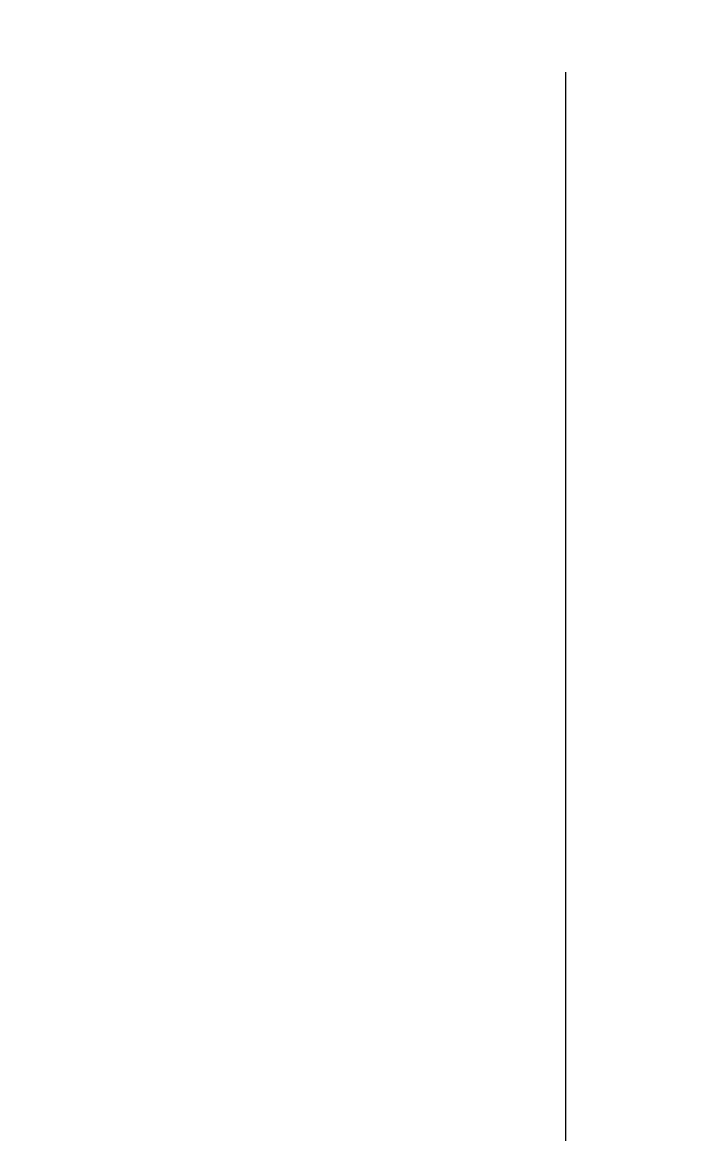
# Model space of a CAD drawing. Header units: inches. Extents: x 4 to 844, y 19 to 530.
# Drawn here: x 526.6 to 557.7, y 119.2 to 170.6 of the extents above; entities that cross this region are included whole.
import ezdxf

# ---------------------------------------------------------------- set-up
doc = ezdxf.new("R2010")
doc.units = ezdxf.units.IN
doc.header["$MEASUREMENT"] = 0

msp = doc.modelspace()

# ---------------------------------------------------------------- hatches: boundary and pattern name
at = {"lineweight": 0, "true_color": 0x136734}
h = msp.add_hatch(dxfattribs=at)
h.set_pattern_fill('ANSI31', color=116, scale=3.176056)
h.set_pattern_definition([(45, (369.194, -484.6063), (-0.28072637, 0.28072637), [])])
h.paths.add_polyline_path([(485.10709, 159.3484), (483.83666, 159.3484), (483.83666, 159.5072), (481.61324, 159.5072), (481.61324, 159.3484), (481.29563, 159.3484), (481.29563, 154.40618), (481.61324, 154.40618), (481.61324, 156.94702), (481.76569, 156.94702, -0.45540423), (484.16424, 154.40618), (485.10709, 154.40618)])
h.paths.add_polyline_path([(480.66042, 159.3484), (479.39, 159.3484), (479.39, 159.5072), (477.16657, 159.5072), (477.16657, 159.3484), (476.84897, 159.3484), (476.84897, 154.40618), (477.16657, 154.40618), (477.16657, 156.94702), (477.31902, 156.94702, -0.45540423), (479.71758, 154.40618), (480.66042, 154.40618)])
h.paths.add_polyline_path([(471.76709, 159.3484), (470.49667, 159.3484), (470.49667, 159.5072), (468.27324, 159.5072), (468.27324, 159.3484), (467.95564, 159.3484), (467.95564, 154.40618), (468.27324, 154.40618), (468.27324, 156.94702), (468.42569, 156.94702, -0.45540423), (470.82425, 154.40618), (471.76709, 154.40618)])
h.paths.add_polyline_path([(476.21376, 159.3484), (474.94333, 159.3484), (474.94333, 159.5072), (472.71991, 159.5072), (472.71991, 159.3484), (472.4023, 159.3484), (472.4023, 154.40618), (472.71991, 154.40618), (472.71991, 156.94702), (472.87236, 156.94702, -0.45540423), (475.27091, 154.40618), (476.21376, 154.40618)])
h.paths.add_polyline_path([(467.32043, 159.3484), (466.05, 159.3484), (466.05, 159.5072), (463.82658, 159.5072), (463.82658, 159.3484), (463.50897, 159.3484), (463.50897, 154.40618), (463.82658, 154.40618), (463.82658, 156.94702), (463.97903, 156.94702, -0.45540423), (466.37758, 154.40618), (467.32043, 154.40618)])
h.paths.add_polyline_path([(481.76569, 156.94702), (481.76569, 154.40618), (481.61324, 154.40618), (481.61324, 153.77097), (479.70742, 153.77097), (479.70742, 154.40618), (479.71758, 154.40618, 0.45540423), (477.31902, 156.94702), (477.31902, 154.40618), (477.16657, 154.40618), (477.16657, 153.77097), (475.26075, 153.77097), (475.26075, 154.40618), (475.27091, 154.40618, 0.45540423), (472.87236, 156.94702), (472.87236, 154.40618), (472.71991, 154.40618), (472.71991, 153.77097), (472.4023, 153.77097), (472.4023, 149.82023), (481.53385, 149.82023, -0.45540423), (484.52005, 152.98358), (484.70985, 152.98358), (484.70985, 149.82023), (485.10709, 149.82023), (485.10709, 153.77097), (484.15408, 153.77097), (484.15408, 154.40618), (484.16424, 154.40618, 0.45540423)])
h.paths.add_polyline_path([(462.87376, 159.3484), (461.60334, 159.3484), (461.60334, 159.5072), (459.37991, 159.5072), (459.37991, 159.3484), (457.15779, 159.3484), (457.15779, 154.40618), (457.50211, 154.40618), (457.50211, 156.94702), (457.65456, 156.94702, -0.45540423), (460.05311, 154.40618), (462.87376, 154.40618)])
h.paths.add_polyline_path([(471.76709, 153.77097), (470.81409, 153.77097), (470.81409, 154.40618), (470.82425, 154.40618, 0.45540423), (468.42569, 156.94702), (468.42569, 154.40618), (468.27324, 154.40618), (468.27324, 153.77097), (466.36742, 153.77097), (466.36742, 154.40618), (466.37758, 154.40618, 0.45540423), (463.97903, 156.94702), (463.97903, 154.40618), (463.82658, 154.40618), (463.82658, 153.77097), (460.04295, 153.77097), (460.04295, 154.40618), (460.05311, 154.40618, 0.45540423), (457.65456, 156.94702), (457.65456, 154.40618), (457.50211, 154.40618), (457.50211, 153.77097), (457.15779, 153.77097), (457.15779, 149.82023), (467.95644, 149.82023, -0.45540423), (470.94264, 152.98358), (471.13244, 152.98358), (471.13244, 149.82023), (471.76709, 149.82023)])
h.paths.add_polyline_path([(468.97979, 143.97628), (472.50508, 143.97628), (472.50508, 145.28527), (468.97979, 145.28527)], flags=9)
h.paths.add_polyline_path([(484.93811, 132.71035), (488.4634, 132.71035), (488.4634, 134.01934), (484.93811, 134.01934)], flags=9)
h.paths.add_polyline_path([(452.47052, 132.49453), (455.99581, 132.49453), (455.99581, 133.80351), (452.47052, 133.80351)], flags=9)
h.paths.add_polyline_path([(498.72879, 148.884), (502.25408, 148.884), (502.25408, 150.19299), (498.72879, 150.19299)], flags=9)
h.paths.add_polyline_path([(443.43578, 148.16233), (446.96107, 148.16233), (446.96107, 149.47132), (443.43578, 149.47132)], flags=9)
h.paths.add_polyline_path([(427.53421, 143.31727), (431.0595, 143.31727), (431.0595, 144.62626), (427.53421, 144.62626)], flags=9)
h.paths.add_polyline_path([(529.02455, 141.21224), (553.75034, 141.21224), (553.75034, 147.10267), (529.02455, 147.10267)], flags=9)
h.paths.add_polyline_path([(528.94228, 145.34985), (556.54797, 145.34985), (556.54797, 151.24028), (528.94228, 151.24028)], flags=9)
h.paths.add_polyline_path([(529.16525, 149.46722), (557.66201, 149.46722), (557.66201, 155.35765), (529.16525, 155.35765)], flags=9)
h.paths.add_polyline_path([(528.96616, 157.04355), (547.9224, 157.04355), (547.9224, 162.93398), (528.96616, 162.93398)], flags=9)
h.paths.add_polyline_path([(529.10128, 153.22183), (540.51948, 153.22183), (540.51948, 159.11226), (529.10128, 159.11226)], flags=9)
h.paths.add_polyline_path([(528.99712, 164.73823), (542.84871, 164.73823), (542.84871, 170.62867), (528.99712, 170.62867)], flags=9)
h.paths.add_polyline_path([(529.09829, 160.88027), (553.59985, 160.88027), (553.59985, 166.77071), (529.09829, 166.77071)], flags=9)

# ---------------------------------------------------------------- linework, layer by layer
at = {"color": 240, "true_color": 0xed1f24}
msp.add_line((551.68661, 168.31823), (551.68661, 67.82329), dxfattribs=at)

doc.saveas('drawing.dxf')
